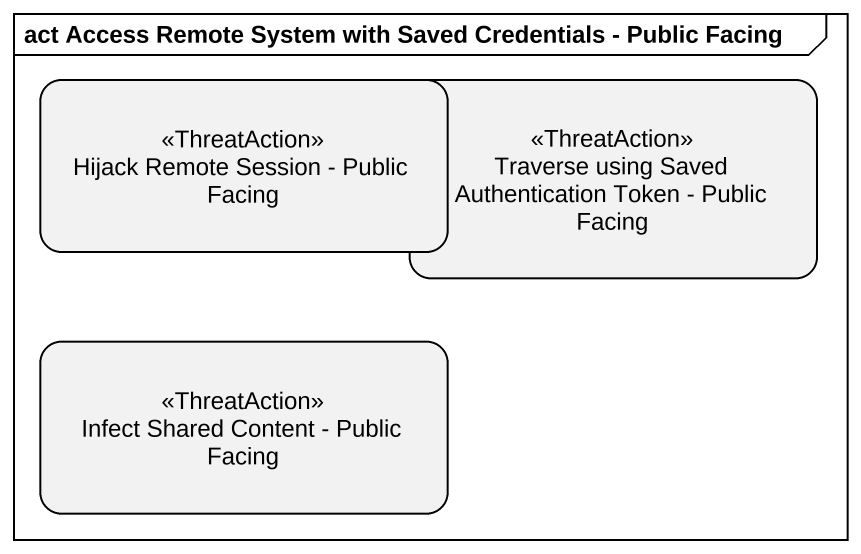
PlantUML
@startuml
mainframe act Access Remote System with Saved Credentials - Public Facing
hide empty description
state "Hijack Remote Session - Public Facing" as Hijack_Remote_Session <<ThreatAction>>
state "Traverse using Saved Authentication Token - Public Facing" as Traverse_using_Saved <<ThreatAction>>
state "Infect Shared Content - Public Facing" as Infect_Shared_Content <<ThreatAction>>
@enduml
